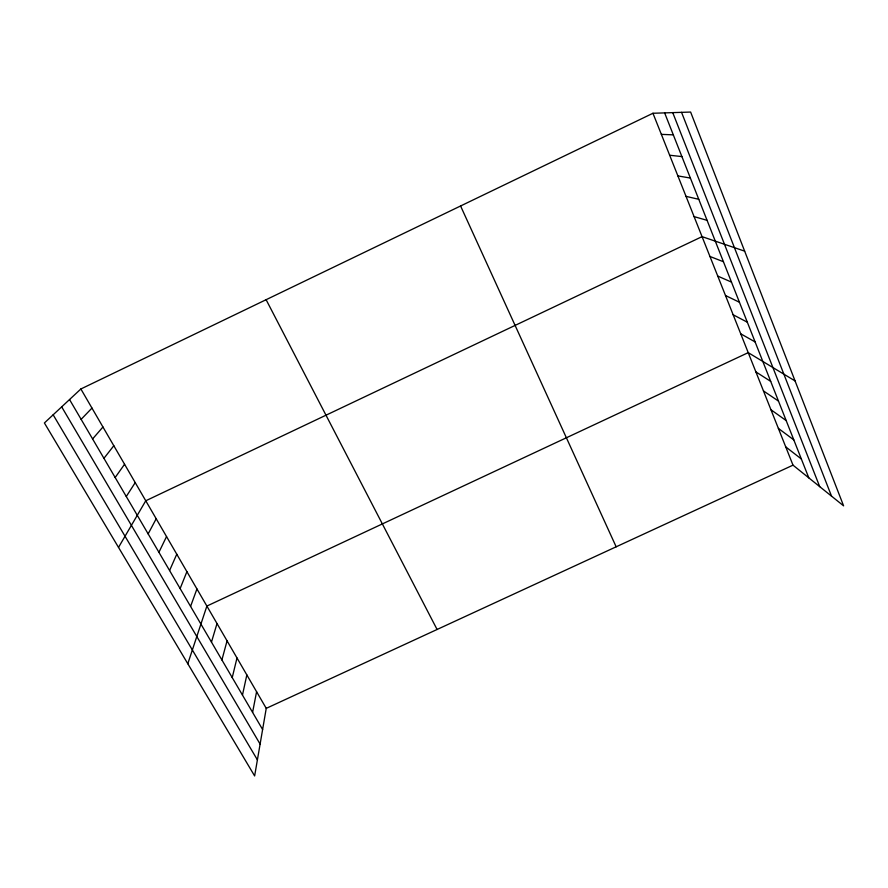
<?xml version="1.0" encoding="UTF-8"?>
<svg xmlns="http://www.w3.org/2000/svg" width="888" height="888" viewBox="0 0 888 888"><rect width="100%" height="100%" fill="white"/><g stroke="black" fill="none" stroke-linecap="round" stroke-linejoin="round"><path stroke-width="1.33" d="M80.875 388.977L266.245 708.358L254.634 775.946L44.4 422.966L80.875 388.977L652.958 113.264L690.62 112.055L843.6 505.849L793.006 465.157L652.958 113.264M252.592 712.387L256.588 691.719M242.468 695.093L246.842 674.924M232.234 677.611L236.996 657.975M221.9 659.951L227.062 640.847M211.466 642.113L217.016 623.543M187.801 663.736L206.882 606.071L748.229 352.647L795.071 380.93M190.576 606.415L196.936 588.955M180.131 588.566L186.902 571.661M169.586 570.529L176.768 554.201M158.919 552.303L166.533 536.563M148.152 533.899L156.199 518.759M118.515 547.397L145.765 500.776L702.053 236.641L744.655 251.149M126.274 496.514L135.22 482.606M115.163 477.522L124.564 464.258M103.94 458.33L113.808 445.721M92.596 438.95L102.941 427.006M81.13 419.347L91.963 408.091M266.245 708.358L793.006 465.157M661.36 134.365L673.304 134.854M669.663 155.245L681.895 156.577M677.888 175.913L690.376 178.055M686.024 196.359L698.778 199.312M694.083 216.605L707.081 220.346M709.945 256.466L723.431 261.727M717.759 276.09L731.479 282.095M725.496 295.526L739.438 302.253M733.144 314.763L747.319 322.2M740.725 333.799L755.111 341.936M755.877 371.883L770.695 381.385M763.458 390.92L778.476 401.087M770.951 409.757L786.18 420.579M778.376 428.405L793.805 439.882M785.725 446.875L801.342 458.974M53.158 414.807L257.398 759.862M61.683 406.859L260.106 744.1M69.541 399.545L262.615 729.525M266.111 299.7L437.085 629.481M460.583 205.983L616.161 546.808M664.635 112.887L808.813 477.877M672.738 112.621L819.713 486.646M681.562 112.343L831.534 496.148"/></g></svg>
